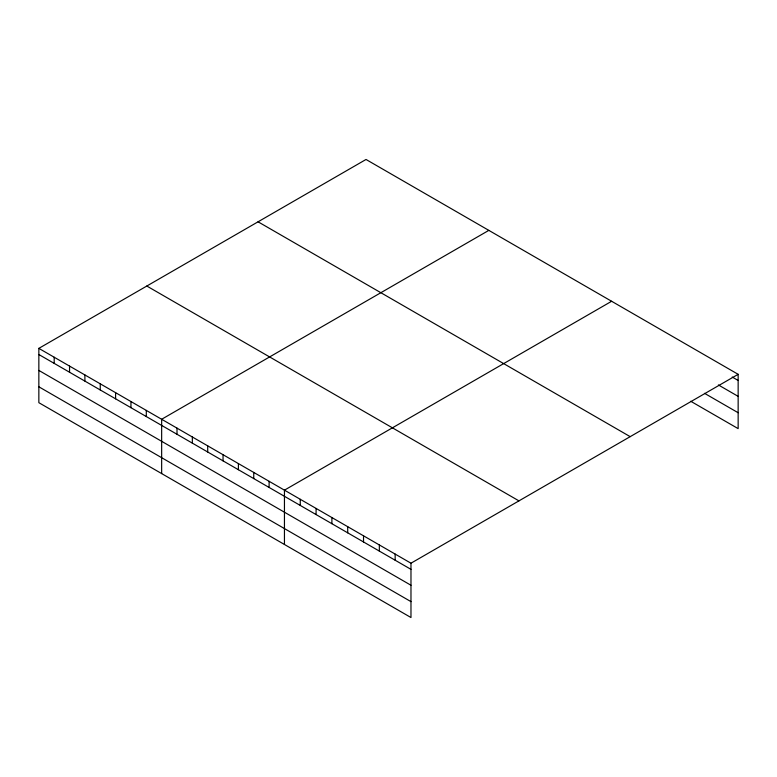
<?xml version="1.0" encoding="UTF-8"?>
<svg xmlns="http://www.w3.org/2000/svg" width="777" height="777" viewBox="0 0 777 777"><rect width="100%" height="100%" fill="white"/><g stroke="black" fill="none" stroke-linecap="round" stroke-linejoin="round"><path stroke-width="1.17" d="M410.975 585.256L410.975 563.208L38.85 348.368L38.85 402.68L410.975 617.53L410.975 585.256L38.85 370.415M690.704 401.243L738.15 428.632L738.15 374.32L366.025 159.47L38.85 348.368M488.83 230.371L161.655 419.269L161.655 473.582M611.625 301.272L284.45 490.161L284.45 544.483M410.975 563.208L738.15 374.32M732.216 377.039L738.15 380.468M718.385 384.945L738.15 396.357M704.545 393.337L738.15 412.733M258.061 221.804L630.186 436.655M146.814 286.033L518.939 500.874M38.85 354.516L410.975 569.356M38.85 386.791L410.975 601.631M395.153 554.079L395.153 560.227M379.341 544.949L379.341 551.097M363.529 535.819L363.529 541.967M347.707 526.689L347.707 532.837M331.896 517.56L331.896 523.708M316.084 508.43L316.084 514.578M300.262 499.29L300.262 505.448M269.104 481.303L269.104 487.451M253.749 472.435L253.749 478.583M238.403 463.578L238.403 469.726M223.048 454.71L223.048 460.868M207.702 445.852L207.702 452M192.346 436.995L192.346 443.143M177.001 428.127L177.001 434.275M146.299 410.402L146.299 416.55M130.954 401.544L130.954 407.692M115.598 392.676L115.598 398.824M100.252 383.819L100.252 389.967M84.897 374.951L84.897 381.099M69.551 366.093L69.551 372.241M54.196 357.226L54.196 363.383"/></g></svg>
